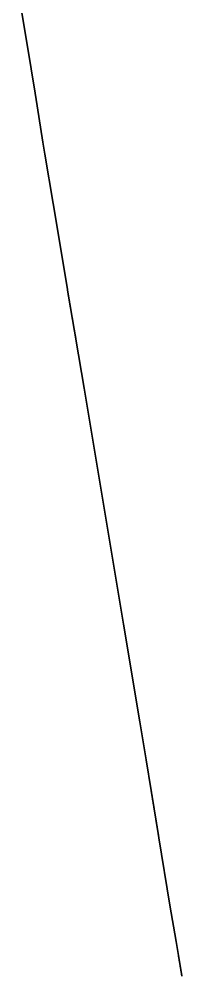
# Model space of a CAD drawing. Header units: inches. Extents: x 130170 to 284068, y 377793 to 804530.
# Drawn here: x 194608 to 194759, y 478619 to 479507 of the extents above; entities that cross this region are included whole.
import ezdxf

# ---------------------------------------------------------------- set-up
doc = ezdxf.new("R2010")
doc.units = ezdxf.units.IN
doc.header["$MEASUREMENT"] = 0
doc.layers.add('muni_il', color=7, linetype='Continuous')

msp = doc.modelspace()

# ---------------------------------------------------------------- linework, layer by layer
at = {"layer": 'muni_il'}
for points in [[(194607.51, 479528.22), (194618.56, 479460.81), (194622.32, 479438.23), (194624.24, 479426.34), (194629.58, 479392.63), (194631.44, 479381.42), (194639.07, 479335.71), (194652.3, 479256.14), (194652.33, 479255.94), (194652.36, 479255.74), (194652.4, 479255.55), (194652.43, 479255.35), (194652.46, 479255.15), (194652.5, 479254.95), (194652.53, 479254.76), (194652.56, 479254.56), (194652.6, 479254.36), (194652.63, 479254.17), (194652.67, 479253.97), (194652.7, 479253.77), (194652.73, 479253.57), (194652.77, 479253.38), (194652.8, 479253.18), (194652.83, 479252.98), (194652.87, 479252.79), (194652.9, 479252.59), (194652.93, 479252.39), (194652.97, 479252.19), (194653, 479252), (194653.03, 479251.8), (194653.07, 479251.6), (194653.1, 479251.4), (194653.13, 479251.21), (194653.17, 479251.01), (194653.2, 479250.81), (194653.24, 479250.62), (194653.27, 479250.42), (194653.3, 479250.22), (194653.34, 479250.02), (194653.37, 479249.83), (194653.4, 479249.63), (194653.44, 479249.43), (194653.47, 479249.24), (194653.5, 479249.04), (194653.54, 479248.84), (194653.57, 479248.64), (194653.6, 479248.45), (194653.64, 479248.25), (194653.67, 479248.05), (194653.7, 479247.86), (194653.74, 479247.66), (194653.77, 479247.46), (194653.81, 479247.26), (194653.84, 479247.07), (194653.87, 479246.87), (194653.91, 479246.67), (194653.94, 479246.48), (194653.97, 479246.28), (194654.01, 479246.08), (194654.04, 479245.88), (194654.07, 479245.69), (194654.11, 479245.49), (194654.14, 479245.29), (194654.17, 479245.1), (194654.21, 479244.9), (194654.24, 479244.7), (194654.28, 479244.5), (194654.31, 479244.31), (194654.34, 479244.11), (194654.38, 479243.91), (194654.41, 479243.72), (194654.44, 479243.52), (194654.48, 479243.32), (194654.51, 479243.12), (194654.54, 479242.93), (194654.58, 479242.73), (194654.61, 479242.53), (194654.65, 479242.34), (194654.68, 479242.14), (194654.71, 479241.94), (194654.75, 479241.74), (194654.78, 479241.55), (194654.81, 479241.35), (194654.85, 479241.15), (194654.88, 479240.96), (194654.91, 479240.76), (194654.95, 479240.56), (194654.98, 479240.36), (194655.02, 479240.17), (194655.05, 479239.97), (194655.08, 479239.77), (194655.12, 479239.58), (194655.15, 479239.38), (194655.18, 479239.18), (194655.22, 479238.98), (194655.25, 479238.79), (194655.28, 479238.59), (194655.32, 479238.39), (194655.35, 479238.2), (194655.39, 479238), (194655.42, 479237.8), (194655.45, 479237.6), (194655.49, 479237.41), (194655.52, 479237.21), (194655.55, 479237.01), (194655.59, 479236.82), (194655.62, 479236.62), (194655.66, 479236.42), (194655.69, 479236.22), (194655.72, 479236.03), (194655.76, 479235.83), (194655.79, 479235.63), (194655.82, 479235.44), (194655.86, 479235.24), (194655.89, 479235.04), (194655.92, 479234.84), (194655.96, 479234.65), (194655.99, 479234.45), (194656.03, 479234.25), (194656.06, 479234.06), (194656.09, 479233.86), (194656.13, 479233.66), (194656.16, 479233.46), (194656.19, 479233.27), (194656.23, 479233.07), (194656.26, 479232.87), (194656.3, 479232.68), (194656.33, 479232.48), (194656.36, 479232.28), (194656.4, 479232.08), (194656.43, 479231.89), (194656.46, 479231.69), (194656.5, 479231.49), (194656.53, 479231.3), (194656.57, 479231.1), (194656.6, 479230.9), (194656.63, 479230.7), (194656.67, 479230.51), (194656.7, 479230.31), (194656.73, 479230.11), (194656.77, 479229.92), (194656.8, 479229.72), (194656.84, 479229.52), (194656.87, 479229.32), (194656.9, 479229.13), (194656.94, 479228.93), (194656.97, 479228.73), (194657, 479228.54), (194657.04, 479228.34), (194657.07, 479228.14), (194657.11, 479227.94), (194657.14, 479227.75), (194657.17, 479227.55), (194657.21, 479227.35), (194657.24, 479227.16), (194657.28, 479226.96), (194657.31, 479226.76), (194657.34, 479226.56), (194657.38, 479226.37), (194657.41, 479226.17), (194657.44, 479225.97), (194657.48, 479225.78), (194657.51, 479225.58), (194657.55, 479225.38), (194657.58, 479225.18), (194657.61, 479224.99), (194657.65, 479224.79), (194657.68, 479224.59), (194657.71, 479224.4), (194657.75, 479224.2), (194657.78, 479224), (194657.82, 479223.8), (194657.85, 479223.61), (194657.88, 479223.41), (194657.92, 479223.21), (194657.95, 479223.02), (194657.99, 479222.82), (194658.02, 479222.62), (194658.05, 479222.42), (194658.09, 479222.23), (194658.12, 479222.03), (194658.15, 479221.83), (194658.19, 479221.64), (194658.22, 479221.44), (194658.26, 479221.24), (194658.29, 479221.05), (194658.32, 479220.85), (194658.36, 479220.65), (194658.39, 479220.45), (194658.43, 479220.26), (194658.46, 479220.06), (194658.49, 479219.86), (194658.53, 479219.67), (194658.56, 479219.47), (194658.6, 479219.27), (194658.63, 479219.07), (194658.66, 479218.88), (194658.7, 479218.68), (194658.73, 479218.48), (194658.76, 479218.29), (194658.8, 479218.09), (194658.83, 479217.89), (194658.87, 479217.69), (194658.9, 479217.5), (194658.93, 479217.3), (194658.97, 479217.1), (194659, 479216.91), (194659.04, 479216.71), (194659.07, 479216.51), (194659.1, 479216.31), (194659.14, 479216.12), (194659.17, 479215.92), (194659.21, 479215.72), (194659.24, 479215.53), (194659.27, 479215.33), (194659.31, 479215.13), (194659.34, 479214.93), (194659.38, 479214.74), (194659.41, 479214.54), (194659.44, 479214.34), (194659.48, 479214.15), (194659.51, 479213.95), (194659.54, 479213.75), (194659.58, 479213.56), (194659.61, 479213.36), (194659.65, 479213.16), (194659.68, 479212.96), (194659.71, 479212.77), (194659.75, 479212.57), (194659.78, 479212.37), (194659.82, 479212.18), (194659.85, 479211.98), (194659.88, 479211.78), (194659.92, 479211.58), (194659.95, 479211.39), (194659.99, 479211.19), (194660.02, 479210.99), (194660.05, 479210.8), (194660.09, 479210.6), (194660.12, 479210.4), (194660.16, 479210.2), (194660.19, 479210.01), (194660.23, 479209.8), (194667.81, 479164.37), (194690.86, 479026.97), (194704.43, 478945.11), (194719.55, 478854.75), (194725.43, 478819.27), (194730.11, 478790.95), (194730.16, 478790.61), (194730.19, 478790.42), (194730.23, 478790.22), (194730.26, 478790.02), (194730.29, 478789.83), (194730.32, 478789.63), (194730.36, 478789.43), (194730.39, 478789.23), (194730.42, 478789.04), (194730.45, 478788.84), (194730.49, 478788.64), (194730.52, 478788.44), (194730.55, 478788.25), (194730.58, 478788.05), (194730.62, 478787.85), (194730.65, 478787.65), (194730.68, 478787.46), (194730.71, 478787.26), (194730.75, 478787.06), (194730.78, 478786.87), (194730.81, 478786.67), (194730.84, 478786.47), (194730.87, 478786.27), (194730.91, 478786.08), (194730.94, 478785.88), (194730.97, 478785.68), (194731, 478785.48), (194731.04, 478785.29), (194731.07, 478785.09), (194731.1, 478784.89), (194731.13, 478784.69), (194731.17, 478784.5), (194731.2, 478784.3), (194731.23, 478784.1), (194731.26, 478783.9), (194731.3, 478783.71), (194731.33, 478783.51), (194731.36, 478783.31), (194731.39, 478783.12), (194731.43, 478782.92), (194731.46, 478782.72), (194731.49, 478782.52), (194731.52, 478782.33), (194731.55, 478782.13), (194731.59, 478781.93), (194731.62, 478781.73), (194731.65, 478781.54), (194731.68, 478781.34), (194731.72, 478781.14), (194731.75, 478780.94), (194731.78, 478780.75), (194731.81, 478780.55), (194731.85, 478780.35), (194731.88, 478780.15), (194731.91, 478779.96), (194731.94, 478779.76), (194731.98, 478779.56), (194732.01, 478779.37), (194732.04, 478779.17), (194732.07, 478778.97), (194732.1, 478778.77), (194732.14, 478778.58), (194732.17, 478778.38), (194732.2, 478778.18), (194732.23, 478777.98), (194732.27, 478777.79), (194732.3, 478777.59), (194732.33, 478777.39), (194732.36, 478777.19), (194732.4, 478777), (194732.43, 478776.8), (194732.46, 478776.6), (194732.49, 478776.4), (194732.52, 478776.21), (194732.56, 478776.01), (194732.59, 478775.81), (194732.62, 478775.62), (194732.65, 478775.42), (194732.69, 478775.22), (194732.72, 478775.02), (194732.75, 478774.83), (194732.78, 478774.63), (194732.81, 478774.43), (194732.85, 478774.23), (194732.88, 478774.04), (194732.91, 478773.84), (194732.94, 478773.64), (194732.98, 478773.44), (194733.01, 478773.25), (194733.04, 478773.05), (194733.07, 478772.85), (194733.11, 478772.65), (194733.14, 478772.46), (194733.17, 478772.26), (194733.2, 478772.06), (194733.23, 478771.86), (194733.27, 478771.67), (194733.3, 478771.47), (194733.33, 478771.27), (194733.36, 478771.08), (194733.4, 478770.88), (194733.43, 478770.68), (194733.46, 478770.48), (194733.49, 478770.29), (194733.52, 478770.09), (194733.56, 478769.89), (194733.59, 478769.69), (194733.62, 478769.5), (194733.65, 478769.3), (194733.68, 478769.1), (194733.72, 478768.9), (194733.75, 478768.71), (194733.78, 478768.51), (194733.81, 478768.31), (194733.85, 478768.11), (194733.88, 478767.92), (194733.91, 478767.72), (194733.94, 478767.52), (194733.97, 478767.32), (194734.01, 478767.13), (194734.04, 478766.93), (194734.07, 478766.73), (194734.1, 478766.54), (194734.14, 478766.34), (194734.17, 478766.14), (194734.2, 478765.94), (194734.23, 478765.75), (194734.26, 478765.55), (194734.3, 478765.35), (194734.33, 478765.15), (194734.36, 478764.96), (194734.39, 478764.76), (194734.42, 478764.56), (194734.46, 478764.36), (194734.49, 478764.17), (194734.52, 478763.97), (194734.55, 478763.77), (194734.59, 478763.57), (194734.62, 478763.38), (194734.65, 478763.18), (194734.68, 478762.98), (194734.71, 478762.78), (194734.75, 478762.59), (194734.78, 478762.39), (194734.81, 478762.19), (194734.84, 478762), (194734.87, 478761.8), (194734.91, 478761.6), (194734.94, 478761.4), (194734.97, 478761.21), (194735, 478761.01), (194735.04, 478760.81), (194735.07, 478760.61), (194735.1, 478760.42), (194735.13, 478760.22), (194735.16, 478760.02), (194735.2, 478759.82), (194735.23, 478759.63), (194735.26, 478759.43), (194735.29, 478759.23), (194735.32, 478759.03), (194735.36, 478758.84), (194735.39, 478758.64), (194735.42, 478758.44), (194735.45, 478758.24), (194735.48, 478758.05), (194735.52, 478757.85), (194735.55, 478757.65), (194735.58, 478757.45), (194735.61, 478757.26), (194735.64, 478757.06), (194735.68, 478756.86), (194735.71, 478756.66), (194735.74, 478756.47), (194735.77, 478756.27), (194735.8, 478756.07), (194735.84, 478755.88), (194735.87, 478755.68), (194735.9, 478755.48), (194735.93, 478755.28), (194735.96, 478755.09), (194736, 478754.89), (194736.03, 478754.69), (194736.06, 478754.49), (194736.09, 478754.3), (194736.12, 478754.1), (194736.16, 478753.9), (194736.19, 478753.7), (194736.22, 478753.51), (194736.25, 478753.31), (194736.28, 478753.11), (194736.32, 478752.91), (194736.35, 478752.72), (194736.38, 478752.52), (194736.41, 478752.32), (194736.44, 478752.12), (194736.48, 478751.93), (194736.51, 478751.73), (194736.54, 478751.53), (194736.57, 478751.33), (194736.6, 478751.14), (194736.64, 478750.94), (194736.67, 478750.74), (194736.7, 478750.54), (194736.73, 478750.35), (194736.76, 478750.15), (194736.8, 478749.95), (194736.83, 478749.76), (194736.86, 478749.56), (194736.89, 478749.36), (194736.92, 478749.16), (194736.96, 478748.97), (194736.99, 478748.77), (194737.02, 478748.57), (194737.05, 478748.37), (194737.08, 478748.18), (194737.12, 478747.98), (194737.15, 478747.78), (194737.18, 478747.58), (194737.21, 478747.39), (194737.24, 478747.19), (194737.28, 478746.99), (194747.57, 478684.33), (194753.31, 478650.64), (194755.5, 478637.56), (194755.54, 478637.36), (194755.57, 478637.17), (194755.6, 478636.97), (194755.64, 478636.77), (194755.67, 478636.58), (194755.7, 478636.38), (194755.73, 478636.18), (194755.77, 478635.98), (194755.8, 478635.79), (194755.83, 478635.59), (194755.86, 478635.39), (194755.9, 478635.19), (194755.93, 478635), (194755.96, 478634.8), (194755.99, 478634.6), (194756.03, 478634.4), (194756.06, 478634.21), (194756.09, 478634.01), (194756.12, 478633.81), (194756.16, 478633.62), (194756.19, 478633.42), (194756.22, 478633.22), (194756.25, 478633.02), (194756.29, 478632.83), (194756.32, 478632.63), (194756.35, 478632.43), (194756.39, 478632.23), (194756.42, 478632.04), (194756.45, 478631.84), (194756.48, 478631.64), (194756.52, 478631.45), (194756.55, 478631.25), (194756.58, 478631.05), (194756.61, 478630.85), (194756.65, 478630.66), (194756.68, 478630.46), (194756.71, 478630.26), (194756.75, 478630.06), (194756.78, 478629.87), (194756.81, 478629.67), (194756.84, 478629.47), (194756.88, 478629.27), (194756.91, 478629.08), (194756.94, 478628.88), (194756.97, 478628.68), (194757.01, 478628.49), (194757.04, 478628.29), (194757.07, 478628.09), (194757.11, 478627.89), (194757.14, 478627.7), (194757.17, 478627.5), (194757.2, 478627.3), (194757.24, 478627.1), (194757.27, 478626.91), (194757.3, 478626.71), (194757.33, 478626.51), (194757.37, 478626.32), (194757.4, 478626.12), (194757.43, 478625.92), (194757.47, 478625.72), (194757.5, 478625.53), (194757.53, 478625.33), (194757.56, 478625.13), (194757.6, 478624.93), (194757.63, 478624.74), (194757.66, 478624.54), (194757.7, 478624.34), (194757.73, 478624.14), (194757.76, 478623.95), (194757.79, 478623.75), (194757.83, 478623.55), (194757.86, 478623.36), (194757.89, 478623.16), (194757.93, 478622.96), (194757.96, 478622.76), (194757.99, 478622.57), (194758.02, 478622.37), (194758.06, 478622.17), (194758.09, 478621.97), (194758.12, 478621.78), (194758.16, 478621.58), (194758.19, 478621.38), (194758.22, 478621.19), (194758.25, 478620.99), (194758.29, 478620.79), (194758.32, 478620.59), (194758.35, 478620.4), (194758.39, 478620.2), (194758.42, 478620), (194758.45, 478619.8), (194758.48, 478619.61), (194758.52, 478619.41), (194758.55, 478619.21), (194758.58, 478619.02), (194758.62, 478618.82), (194758.65, 478618.62)], [(194758.65, 478618.62), (194758.62, 478618.82), (194758.58, 478619.02), (194758.55, 478619.21), (194758.52, 478619.41), (194758.48, 478619.61), (194758.45, 478619.8), (194758.42, 478620), (194758.39, 478620.2), (194758.35, 478620.4), (194758.32, 478620.59), (194758.29, 478620.79), (194758.25, 478620.99), (194758.22, 478621.19), (194758.19, 478621.38), (194758.16, 478621.58), (194758.12, 478621.78), (194758.09, 478621.97), (194758.06, 478622.17), (194758.02, 478622.37), (194757.99, 478622.57), (194757.96, 478622.76), (194757.93, 478622.96), (194757.89, 478623.16), (194757.86, 478623.36), (194757.83, 478623.55), (194757.79, 478623.75), (194757.76, 478623.95), (194757.73, 478624.14), (194757.7, 478624.34), (194757.66, 478624.54), (194757.63, 478624.74), (194757.6, 478624.93), (194757.56, 478625.13), (194757.53, 478625.33), (194757.5, 478625.53), (194757.47, 478625.72), (194757.43, 478625.92), (194757.4, 478626.12), (194757.37, 478626.32), (194757.33, 478626.51), (194757.3, 478626.71), (194757.27, 478626.91), (194757.24, 478627.1), (194757.2, 478627.3), (194757.17, 478627.5), (194757.14, 478627.7), (194757.11, 478627.89), (194757.07, 478628.09), (194757.04, 478628.29), (194757.01, 478628.49), (194756.97, 478628.68), (194756.94, 478628.88), (194756.91, 478629.08), (194756.88, 478629.27), (194756.84, 478629.47), (194756.81, 478629.67), (194756.78, 478629.87), (194756.75, 478630.06), (194756.71, 478630.26), (194756.68, 478630.46), (194756.65, 478630.66), (194756.61, 478630.85), (194756.58, 478631.05), (194756.55, 478631.25), (194756.52, 478631.45), (194756.48, 478631.64), (194756.45, 478631.84), (194756.42, 478632.04), (194756.39, 478632.23), (194756.35, 478632.43), (194756.32, 478632.63), (194756.29, 478632.83), (194756.25, 478633.02), (194756.22, 478633.22), (194756.19, 478633.42), (194756.16, 478633.62), (194756.12, 478633.81), (194756.09, 478634.01), (194756.06, 478634.21), (194756.03, 478634.4), (194755.99, 478634.6), (194755.96, 478634.8), (194755.93, 478635), (194755.9, 478635.19), (194755.86, 478635.39), (194755.83, 478635.59), (194755.8, 478635.79), (194755.77, 478635.98), (194755.73, 478636.18), (194755.7, 478636.38), (194755.67, 478636.58), (194755.64, 478636.77), (194755.6, 478636.97), (194755.57, 478637.17), (194755.54, 478637.36), (194755.5, 478637.56), (194753.31, 478650.64), (194747.57, 478684.33), (194737.28, 478746.99), (194737.24, 478747.19), (194737.21, 478747.39), (194737.18, 478747.58), (194737.15, 478747.78), (194737.12, 478747.98), (194737.08, 478748.18), (194737.05, 478748.37), (194737.02, 478748.57), (194736.99, 478748.77), (194736.96, 478748.97), (194736.92, 478749.16), (194736.89, 478749.36), (194736.86, 478749.56), (194736.83, 478749.76), (194736.8, 478749.95), (194736.76, 478750.15), (194736.73, 478750.35), (194736.7, 478750.54), (194736.67, 478750.74), (194736.64, 478750.94), (194736.6, 478751.14), (194736.57, 478751.33), (194736.54, 478751.53), (194736.51, 478751.73), (194736.48, 478751.93), (194736.44, 478752.12), (194736.41, 478752.32), (194736.38, 478752.52), (194736.35, 478752.72), (194736.32, 478752.91), (194736.28, 478753.11), (194736.25, 478753.31), (194736.22, 478753.51), (194736.19, 478753.7), (194736.16, 478753.9), (194736.12, 478754.1), (194736.09, 478754.3), (194736.06, 478754.49), (194736.03, 478754.69), (194736, 478754.89), (194735.96, 478755.09), (194735.93, 478755.28), (194735.9, 478755.48), (194735.87, 478755.68), (194735.84, 478755.88), (194735.8, 478756.07), (194735.77, 478756.27), (194735.74, 478756.47), (194735.71, 478756.66), (194735.68, 478756.86), (194735.64, 478757.06), (194735.61, 478757.26), (194735.58, 478757.45), (194735.55, 478757.65), (194735.52, 478757.85), (194735.48, 478758.05), (194735.45, 478758.24), (194735.42, 478758.44), (194735.39, 478758.64), (194735.36, 478758.84), (194735.32, 478759.03), (194735.29, 478759.23), (194735.26, 478759.43), (194735.23, 478759.63), (194735.2, 478759.82), (194735.16, 478760.02), (194735.13, 478760.22), (194735.1, 478760.42), (194735.07, 478760.61), (194735.04, 478760.81), (194735, 478761.01), (194734.97, 478761.21), (194734.94, 478761.4), (194734.91, 478761.6), (194734.87, 478761.8), (194734.84, 478762), (194734.81, 478762.19), (194734.78, 478762.39), (194734.75, 478762.59), (194734.71, 478762.78), (194734.68, 478762.98), (194734.65, 478763.18), (194734.62, 478763.38), (194734.59, 478763.57), (194734.55, 478763.77), (194734.52, 478763.97), (194734.49, 478764.17), (194734.46, 478764.36), (194734.42, 478764.56), (194734.39, 478764.76), (194734.36, 478764.96), (194734.33, 478765.15), (194734.3, 478765.35), (194734.26, 478765.55), (194734.23, 478765.75), (194734.2, 478765.94), (194734.17, 478766.14), (194734.14, 478766.34), (194734.1, 478766.54), (194734.07, 478766.73), (194734.04, 478766.93), (194734.01, 478767.13), (194733.97, 478767.32), (194733.94, 478767.52), (194733.91, 478767.72), (194733.88, 478767.92), (194733.85, 478768.11), (194733.81, 478768.31), (194733.78, 478768.51), (194733.75, 478768.71), (194733.72, 478768.9), (194733.68, 478769.1), (194733.65, 478769.3), (194733.62, 478769.5), (194733.59, 478769.69), (194733.56, 478769.89), (194733.52, 478770.09), (194733.49, 478770.29), (194733.46, 478770.48), (194733.43, 478770.68), (194733.4, 478770.88), (194733.36, 478771.08), (194733.33, 478771.27), (194733.3, 478771.47), (194733.27, 478771.67), (194733.23, 478771.86), (194733.2, 478772.06), (194733.17, 478772.26), (194733.14, 478772.46), (194733.11, 478772.65), (194733.07, 478772.85), (194733.04, 478773.05), (194733.01, 478773.25), (194732.98, 478773.44), (194732.94, 478773.64), (194732.91, 478773.84), (194732.88, 478774.04), (194732.85, 478774.23), (194732.81, 478774.43), (194732.78, 478774.63), (194732.75, 478774.83), (194732.72, 478775.02), (194732.69, 478775.22), (194732.65, 478775.42), (194732.62, 478775.62), (194732.59, 478775.81), (194732.56, 478776.01), (194732.52, 478776.21), (194732.49, 478776.4), (194732.46, 478776.6), (194732.43, 478776.8), (194732.4, 478777), (194732.36, 478777.19), (194732.33, 478777.39), (194732.3, 478777.59), (194732.27, 478777.79), (194732.23, 478777.98), (194732.2, 478778.18), (194732.17, 478778.38), (194732.14, 478778.58), (194732.1, 478778.77), (194732.07, 478778.97), (194732.04, 478779.17), (194732.01, 478779.37), (194731.98, 478779.56), (194731.94, 478779.76), (194731.91, 478779.96), (194731.88, 478780.15), (194731.85, 478780.35), (194731.81, 478780.55), (194731.78, 478780.75), (194731.75, 478780.94), (194731.72, 478781.14), (194731.68, 478781.34), (194731.65, 478781.54), (194731.62, 478781.73), (194731.59, 478781.93), (194731.55, 478782.13), (194731.52, 478782.33), (194731.49, 478782.52), (194731.46, 478782.72), (194731.43, 478782.92), (194731.39, 478783.12), (194731.36, 478783.31), (194731.33, 478783.51), (194731.3, 478783.71), (194731.26, 478783.9), (194731.23, 478784.1), (194731.2, 478784.3), (194731.17, 478784.5), (194731.13, 478784.69), (194731.1, 478784.89), (194731.07, 478785.09), (194731.04, 478785.29), (194731, 478785.48), (194730.97, 478785.68), (194730.94, 478785.88), (194730.91, 478786.08), (194730.87, 478786.27), (194730.84, 478786.47), (194730.81, 478786.67), (194730.78, 478786.87), (194730.75, 478787.06), (194730.71, 478787.26), (194730.68, 478787.46), (194730.65, 478787.65), (194730.62, 478787.85), (194730.58, 478788.05), (194730.55, 478788.25), (194730.52, 478788.44), (194730.49, 478788.64), (194730.45, 478788.84), (194730.42, 478789.04), (194730.39, 478789.23), (194730.36, 478789.43), (194730.32, 478789.63), (194730.29, 478789.83), (194730.26, 478790.02), (194730.23, 478790.22), (194730.19, 478790.42), (194730.16, 478790.61), (194730.11, 478790.95), (194725.43, 478819.27), (194719.55, 478854.75), (194704.43, 478945.11), (194690.86, 479026.97), (194667.81, 479164.37), (194660.23, 479209.8), (194660.19, 479210.01), (194660.16, 479210.2), (194660.12, 479210.4), (194660.09, 479210.6), (194660.05, 479210.8), (194660.02, 479210.99), (194659.99, 479211.19), (194659.95, 479211.39), (194659.92, 479211.58), (194659.88, 479211.78), (194659.85, 479211.98), (194659.82, 479212.18), (194659.78, 479212.37), (194659.75, 479212.57), (194659.71, 479212.77), (194659.68, 479212.96), (194659.65, 479213.16), (194659.61, 479213.36), (194659.58, 479213.56), (194659.54, 479213.75), (194659.51, 479213.95), (194659.48, 479214.15), (194659.44, 479214.34), (194659.41, 479214.54), (194659.38, 479214.74), (194659.34, 479214.93), (194659.31, 479215.13), (194659.27, 479215.33), (194659.24, 479215.53), (194659.21, 479215.72), (194659.17, 479215.92), (194659.14, 479216.12), (194659.1, 479216.31), (194659.07, 479216.51), (194659.04, 479216.71), (194659, 479216.91), (194658.97, 479217.1), (194658.93, 479217.3), (194658.9, 479217.5), (194658.87, 479217.69), (194658.83, 479217.89), (194658.8, 479218.09), (194658.76, 479218.29), (194658.73, 479218.48), (194658.7, 479218.68), (194658.66, 479218.88), (194658.63, 479219.07), (194658.6, 479219.27), (194658.56, 479219.47), (194658.53, 479219.67), (194658.49, 479219.86), (194658.46, 479220.06), (194658.43, 479220.26), (194658.39, 479220.45), (194658.36, 479220.65), (194658.32, 479220.85), (194658.29, 479221.05), (194658.26, 479221.24), (194658.22, 479221.44), (194658.19, 479221.64), (194658.15, 479221.83), (194658.12, 479222.03), (194658.09, 479222.23), (194658.05, 479222.42), (194658.02, 479222.62), (194657.99, 479222.82), (194657.95, 479223.02), (194657.92, 479223.21), (194657.88, 479223.41), (194657.85, 479223.61), (194657.82, 479223.8), (194657.78, 479224), (194657.75, 479224.2), (194657.71, 479224.4), (194657.68, 479224.59), (194657.65, 479224.79), (194657.61, 479224.99), (194657.58, 479225.18), (194657.55, 479225.38), (194657.51, 479225.58), (194657.48, 479225.78), (194657.44, 479225.97), (194657.41, 479226.17), (194657.38, 479226.37), (194657.34, 479226.56), (194657.31, 479226.76), (194657.28, 479226.96), (194657.24, 479227.16), (194657.21, 479227.35), (194657.17, 479227.55), (194657.14, 479227.75), (194657.11, 479227.94), (194657.07, 479228.14), (194657.04, 479228.34), (194657, 479228.54), (194656.97, 479228.73), (194656.94, 479228.93), (194656.9, 479229.13), (194656.87, 479229.32), (194656.84, 479229.52), (194656.8, 479229.72), (194656.77, 479229.92), (194656.73, 479230.11), (194656.7, 479230.31), (194656.67, 479230.51), (194656.63, 479230.7), (194656.6, 479230.9), (194656.57, 479231.1), (194656.53, 479231.3), (194656.5, 479231.49), (194656.46, 479231.69), (194656.43, 479231.89), (194656.4, 479232.08), (194656.36, 479232.28), (194656.33, 479232.48), (194656.3, 479232.68), (194656.26, 479232.87), (194656.23, 479233.07), (194656.19, 479233.27), (194656.16, 479233.46), (194656.13, 479233.66), (194656.09, 479233.86), (194656.06, 479234.06), (194656.03, 479234.25), (194655.99, 479234.45), (194655.96, 479234.65), (194655.92, 479234.84), (194655.89, 479235.04), (194655.86, 479235.24), (194655.82, 479235.44), (194655.79, 479235.63), (194655.76, 479235.83), (194655.72, 479236.03), (194655.69, 479236.22), (194655.66, 479236.42), (194655.62, 479236.62), (194655.59, 479236.82), (194655.55, 479237.01), (194655.52, 479237.21), (194655.49, 479237.41), (194655.45, 479237.6), (194655.42, 479237.8), (194655.39, 479238), (194655.35, 479238.2), (194655.32, 479238.39), (194655.28, 479238.59), (194655.25, 479238.79), (194655.22, 479238.98), (194655.18, 479239.18), (194655.15, 479239.38), (194655.12, 479239.58), (194655.08, 479239.77), (194655.05, 479239.97), (194655.02, 479240.17), (194654.98, 479240.36), (194654.95, 479240.56), (194654.91, 479240.76), (194654.88, 479240.96), (194654.85, 479241.15), (194654.81, 479241.35), (194654.78, 479241.55), (194654.75, 479241.74), (194654.71, 479241.94), (194654.68, 479242.14), (194654.65, 479242.34), (194654.61, 479242.53), (194654.58, 479242.73), (194654.54, 479242.93), (194654.51, 479243.12), (194654.48, 479243.32), (194654.44, 479243.52), (194654.41, 479243.72), (194654.38, 479243.91), (194654.34, 479244.11), (194654.31, 479244.31), (194654.28, 479244.5), (194654.24, 479244.7), (194654.21, 479244.9), (194654.17, 479245.1), (194654.14, 479245.29), (194654.11, 479245.49), (194654.07, 479245.69), (194654.04, 479245.88), (194654.01, 479246.08), (194653.97, 479246.28), (194653.94, 479246.48), (194653.91, 479246.67), (194653.87, 479246.87), (194653.84, 479247.07), (194653.81, 479247.26), (194653.77, 479247.46), (194653.74, 479247.66), (194653.7, 479247.86), (194653.67, 479248.05), (194653.64, 479248.25), (194653.6, 479248.45), (194653.57, 479248.64), (194653.54, 479248.84), (194653.5, 479249.04), (194653.47, 479249.24), (194653.44, 479249.43), (194653.4, 479249.63), (194653.37, 479249.83), (194653.34, 479250.02), (194653.3, 479250.22), (194653.27, 479250.42), (194653.24, 479250.62), (194653.2, 479250.81), (194653.17, 479251.01), (194653.13, 479251.21), (194653.1, 479251.4), (194653.07, 479251.6), (194653.03, 479251.8), (194653, 479252), (194652.97, 479252.19), (194652.93, 479252.39), (194652.9, 479252.59), (194652.87, 479252.79), (194652.83, 479252.98), (194652.8, 479253.18), (194652.77, 479253.38), (194652.73, 479253.57), (194652.7, 479253.77), (194652.67, 479253.97), (194652.63, 479254.17), (194652.6, 479254.36), (194652.56, 479254.56), (194652.53, 479254.76), (194652.5, 479254.95), (194652.46, 479255.15), (194652.43, 479255.35), (194652.4, 479255.55), (194652.36, 479255.74), (194652.33, 479255.94), (194652.3, 479256.14), (194639.07, 479335.71), (194631.44, 479381.42), (194629.58, 479392.63), (194624.24, 479426.34), (194622.32, 479438.23), (194618.56, 479460.81), (194607.51, 479528.22)]]:
    msp.add_lwpolyline(points, dxfattribs=at)

doc.saveas('drawing.dxf')
